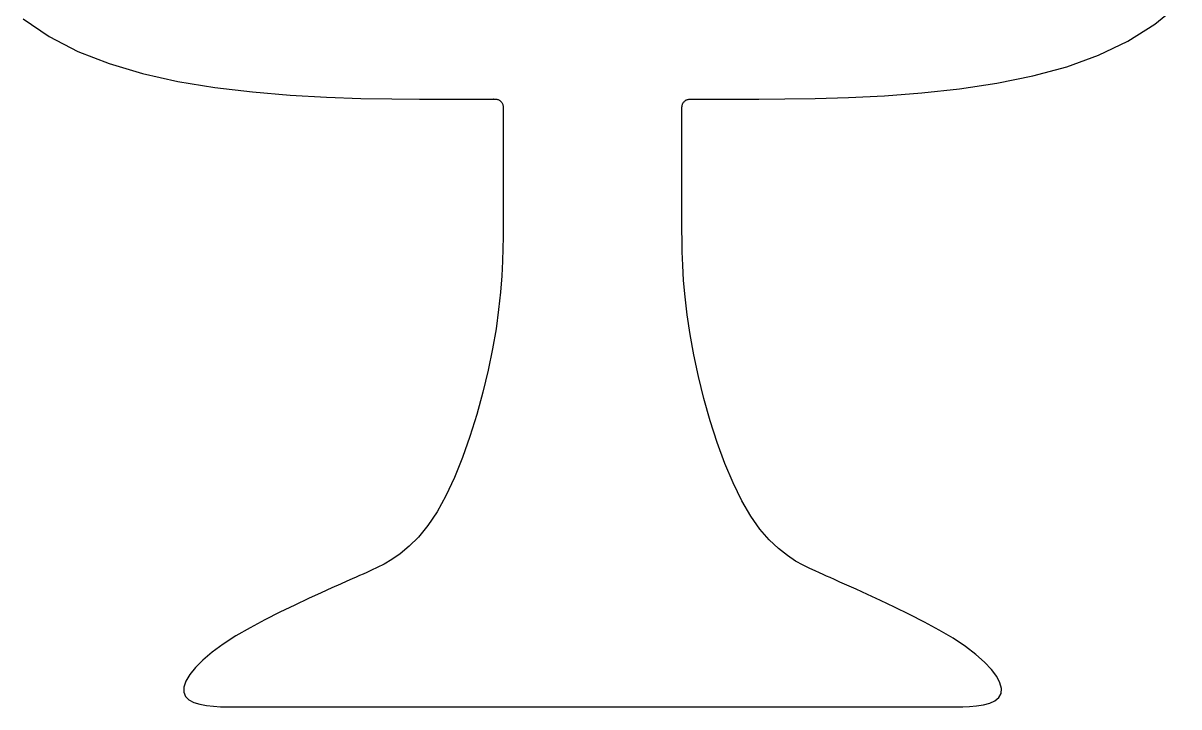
# Model space of a CAD drawing. Extents: x -56 to 56, y -65 to 65.
# Drawn here: x -45.7 to 47, y -65.2 to -10.3 of the extents above; entities that cross this region are included whole.
import ezdxf

# ---------------------------------------------------------------- set-up
doc = ezdxf.new("R2010")
doc.units = 0
doc.layers.add('LAYER 1', color=7, linetype='CONTINUOUS')

msp = doc.modelspace()

# ---------------------------------------------------------------- linework, layer by layer
at = {"layer": 'LAYER 1'}
for p, q in [((45.112, -10.378), (47.044, -8.783)), ((-45.691, -9.946), (-43.598, -11.364)), ((42.957, -11.728), (45.112, -10.378)), ((-43.598, -11.364), (-41.294, -12.554)), ((40.595, -12.856), (42.957, -11.728)), ((-41.294, -12.554), (-38.794, -13.536)), ((38.042, -13.783), (40.595, -12.856)), ((-38.794, -13.536), (-36.114, -14.332)), ((35.313, -14.529), (38.042, -13.783)), ((-36.114, -14.332), (-33.271, -14.963)), ((32.428, -15.116), (35.313, -14.529)), ((-33.271, -14.963), (-30.301, -15.449)), ((-30.301, -15.449), (-27.277, -15.809)), ((26.408, -15.892), (29.435, -15.564)), ((29.435, -15.564), (32.428, -15.116)), ((-27.277, -15.809), (-24.27, -16.062)), ((-24.27, -16.062), (-21.355, -16.227)), ((-21.355, -16.227), (-18.605, -16.323)), ((-18.605, -16.323), (-16.093, -16.369)), ((-16.093, -16.369), (-13.893, -16.382)), ((-13.893, -16.382), (-12.077, -16.383)), ((-12.077, -16.383), (-10.672, -16.383)), ((-10.672, -16.383), (-9.629, -16.383)), ((-9.629, -16.383), (-8.895, -16.383)), ((-8.895, -16.383), (-8.416, -16.383)), ((-8.416, -16.383), (-8.137, -16.383)), ((-8.137, -16.383), (-8.004, -16.383)), ((-8.004, -16.383), (-7.963, -16.383)), ((-7.971, -16.383), (-7.972, -16.383)), ((-7.972, -16.383), (-7.972, -16.383)), ((-7.972, -16.383), (-7.972, -16.383)), ((-7.972, -16.383), (-7.972, -16.383)), ((-7.972, -16.383), (-7.972, -16.383)), ((-7.972, -16.383), (-7.972, -16.383)), ((-7.972, -16.383), (-7.972, -16.383)), ((-7.972, -16.383), (-7.972, -16.383)), ((-7.972, -16.383), (-7.971, -16.383)), ((-7.97, -16.383), (-7.971, -16.383)), ((-7.971, -16.383), (-7.971, -16.383)), ((-7.971, -16.383), (-7.968, -16.383)), ((-7.969, -16.383), (-7.97, -16.383)), ((-7.968, -16.383), (-7.969, -16.383)), ((-7.966, -16.383), (-7.968, -16.383)), ((-7.968, -16.383), (-7.962, -16.383)), ((-7.965, -16.383), (-7.966, -16.383)), ((-7.964, -16.383), (-7.965, -16.383)), ((-7.963, -16.383), (-7.964, -16.383)), ((-7.963, -16.383), (-7.96, -16.383)), ((-7.962, -16.383), (-7.963, -16.383)), ((-7.961, -16.383), (-7.962, -16.383)), ((-7.962, -16.383), (-7.952, -16.383)), ((-7.96, -16.383), (-7.961, -16.383)), ((-7.961, -16.383), (-7.961, -16.383)), ((-7.96, -16.383), (-7.96, -16.383)), ((-7.96, -16.383), (-7.96, -16.383)), ((-7.96, -16.383), (-7.96, -16.383)), ((-7.96, -16.383), (-7.96, -16.383)), ((-7.96, -16.383), (-7.96, -16.383)), ((-7.952, -16.383), (-7.938, -16.383)), ((-7.938, -16.383), (-7.918, -16.383)), ((-7.918, -16.383), (-7.892, -16.383)), ((-7.892, -16.383), (-7.86, -16.384)), ((-7.86, -16.384), (-7.822, -16.385)), ((-7.822, -16.385), (-7.779, -16.387)), ((-7.779, -16.387), (-7.733, -16.392)), ((-7.733, -16.392), (-7.685, -16.4)), ((-7.685, -16.4), (-7.634, -16.411)), ((-7.634, -16.411), (-7.583, -16.427)), ((-7.583, -16.427), (-7.533, -16.447)), ((-7.533, -16.447), (-7.484, -16.473)), ((-7.484, -16.473), (-7.437, -16.504)), ((-7.437, -16.504), (-7.393, -16.539)), ((-7.393, -16.539), (-7.351, -16.578)), ((-7.351, -16.578), (-7.313, -16.621)), ((-7.313, -16.621), (-7.28, -16.666)), ((-7.28, -16.666), (-7.25, -16.713)), ((7.243, -16.727), (7.271, -16.679)), ((7.271, -16.679), (7.303, -16.633)), ((7.303, -16.633), (7.34, -16.59)), ((7.34, -16.59), (7.381, -16.55)), ((7.381, -16.55), (7.424, -16.514)), ((7.424, -16.514), (7.471, -16.482)), ((7.471, -16.482), (7.519, -16.454)), ((7.519, -16.454), (7.569, -16.432)), ((7.569, -16.432), (7.62, -16.415)), ((7.62, -16.415), (7.67, -16.403)), ((7.67, -16.403), (7.719, -16.394)), ((7.719, -16.394), (7.766, -16.388)), ((7.766, -16.388), (7.81, -16.385)), ((7.81, -16.385), (7.85, -16.384)), ((7.85, -16.384), (7.884, -16.383)), ((7.884, -16.383), (7.911, -16.383)), ((7.911, -16.383), (7.933, -16.383)), ((7.933, -16.383), (7.948, -16.383)), ((7.948, -16.383), (7.959, -16.383)), ((7.959, -16.383), (7.966, -16.383)), ((7.961, -16.383), (7.96, -16.383)), ((7.96, -16.383), (7.96, -16.383)), ((7.96, -16.383), (7.96, -16.383)), ((7.96, -16.383), (7.96, -16.383)), ((7.96, -16.383), (7.96, -16.383)), ((7.96, -16.383), (7.96, -16.383)), ((7.96, -16.383), (7.96, -16.383)), ((7.96, -16.383), (7.985, -16.383)), ((7.962, -16.383), (7.961, -16.383)), ((7.963, -16.383), (7.962, -16.383)), ((7.962, -16.383), (7.962, -16.383)), ((7.964, -16.383), (7.963, -16.383)), ((7.966, -16.383), (7.964, -16.383)), ((7.966, -16.383), (7.97, -16.383)), ((7.967, -16.383), (7.966, -16.383)), ((7.968, -16.383), (7.967, -16.383)), ((7.969, -16.383), (7.968, -16.383)), ((7.97, -16.383), (7.969, -16.383)), ((7.97, -16.383), (7.972, -16.383)), ((7.971, -16.383), (7.97, -16.383)), ((7.972, -16.383), (7.971, -16.383)), ((7.971, -16.383), (7.971, -16.383)), ((7.972, -16.383), (7.972, -16.383)), ((7.972, -16.383), (7.972, -16.383)), ((7.972, -16.383), (7.972, -16.383)), ((7.972, -16.383), (7.972, -16.383)), ((7.972, -16.383), (7.972, -16.383)), ((7.972, -16.383), (7.972, -16.383)), ((7.972, -16.383), (7.972, -16.383)), ((7.985, -16.383), (8.086, -16.383)), ((8.086, -16.383), (8.318, -16.383)), ((8.318, -16.383), (8.734, -16.383)), ((8.734, -16.383), (9.389, -16.383)), ((9.389, -16.383), (10.337, -16.383)), ((10.337, -16.383), (11.633, -16.383)), ((11.633, -16.383), (13.329, -16.383)), ((13.329, -16.383), (15.426, -16.375)), ((15.426, -16.375), (17.856, -16.341)), ((17.856, -16.341), (20.545, -16.261)), ((20.545, -16.261), (23.42, -16.118)), ((23.42, -16.118), (26.408, -15.892)), ((-7.25, -16.713), (-7.226, -16.762)), ((-7.226, -16.762), (-7.207, -16.812)), ((-7.207, -16.812), (-7.193, -16.862)), ((-7.193, -16.862), (-7.184, -16.912)), ((-7.184, -16.912), (-7.177, -16.959)), ((-7.177, -16.959), (-7.173, -17.003)), ((-7.173, -17.003), (-7.171, -17.044)), ((-7.171, -17.044), (-7.171, -17.079)), ((-7.171, -17.079), (-7.171, -17.109)), ((-7.171, -17.177), (-7.171, -17.177)), ((-7.171, -17.177), (-7.171, -17.181)), ((-7.171, -17.181), (-7.171, -17.202)), ((-7.171, -17.202), (-7.171, -17.256)), ((-7.171, -17.256), (-7.171, -17.357)), ((-7.171, -17.357), (-7.171, -17.521)), ((-7.171, -17.521), (-7.171, -17.762)), ((-7.171, -17.109), (-7.171, -17.132)), ((-7.171, -17.132), (-7.171, -17.149)), ((-7.171, -17.149), (-7.171, -17.161)), ((-7.171, -17.161), (-7.171, -17.169)), ((-7.171, -17.169), (-7.171, -17.174)), ((-7.171, -17.174), (-7.171, -17.176)), ((-7.171, -17.176), (-7.171, -17.177)), ((7.17, -17.116), (7.17, -17.088)), ((7.17, -17.137), (7.17, -17.116)), ((7.17, -17.153), (7.17, -17.137)), ((7.17, -17.164), (7.17, -17.153)), ((7.17, -17.171), (7.17, -17.164)), ((7.17, -17.175), (7.17, -17.171)), ((7.17, -17.177), (7.17, -17.175)), ((7.17, -17.177), (7.17, -17.177)), ((7.17, -17.177), (7.17, -17.177)), ((7.171, -17.054), (7.172, -17.015)), ((7.17, -17.088), (7.171, -17.054)), ((7.17, -17.185), (7.17, -17.177)), ((7.17, -17.214), (7.17, -17.185)), ((7.17, -17.279), (7.17, -17.214)), ((7.171, -17.397), (7.17, -17.279)), ((7.171, -17.582), (7.171, -17.397)), ((7.171, -17.848), (7.171, -17.582)), ((7.172, -17.015), (7.176, -16.972)), ((7.176, -16.972), (7.181, -16.925)), ((7.181, -16.925), (7.19, -16.877)), ((7.19, -16.877), (7.203, -16.827)), ((7.203, -16.827), (7.22, -16.776)), ((7.22, -16.776), (7.243, -16.727)), ((-7.171, -17.762), (-7.171, -18.096)), ((-7.171, -18.096), (-7.171, -18.539)), ((-7.171, -18.539), (-7.171, -19.093)), ((7.171, -18.212), (7.171, -17.848)), ((7.171, -18.687), (7.171, -18.212)), ((-7.171, -19.093), (-7.171, -19.733)), ((7.171, -19.269), (7.171, -18.687)), ((7.171, -19.929), (7.171, -19.269)), ((-7.171, -19.733), (-7.171, -20.431)), ((7.171, -20.637), (7.171, -19.929)), ((-7.171, -21.155), (-7.172, -21.875)), ((-7.171, -20.431), (-7.171, -21.155)), ((7.172, -21.363), (7.171, -20.637)), ((-7.172, -21.875), (-7.172, -22.561)), ((7.172, -22.077), (7.172, -21.363)), ((7.172, -22.748), (7.172, -22.077)), ((-7.172, -22.561), (-7.172, -23.184)), ((-7.172, -23.184), (-7.172, -23.712)), ((7.172, -23.346), (7.172, -22.748)), ((-7.172, -23.712), (-7.172, -24.126)), ((7.172, -23.842), (7.172, -23.346)), ((7.172, -24.225), (7.172, -23.842)), ((-7.172, -24.126), (-7.172, -24.436)), ((-7.172, -24.436), (-7.172, -24.657)), ((-7.172, -24.657), (-7.172, -24.804)), ((-7.172, -24.804), (-7.172, -24.892)), ((-7.172, -24.892), (-7.172, -24.936)), ((-7.172, -24.936), (-7.172, -24.952)), ((-7.172, -24.952), (-7.172, -24.954)), ((-7.172, -24.954), (-7.172, -24.958)), ((-7.172, -24.958), (-7.172, -24.984)), ((-7.172, -24.984), (-7.172, -25.053)), ((7.172, -24.508), (7.172, -24.225)), ((7.172, -24.706), (7.172, -24.508)), ((7.172, -24.835), (7.172, -24.706)), ((7.172, -24.908), (7.172, -24.835)), ((7.172, -24.943), (7.172, -24.908)), ((7.172, -24.953), (7.172, -24.943)), ((7.172, -24.954), (7.172, -24.953)), ((7.172, -24.962), (7.172, -24.954)), ((7.172, -24.999), (7.172, -24.962)), ((7.172, -25.083), (7.172, -24.999)), ((-7.172, -25.053), (-7.172, -25.184)), ((-7.172, -25.184), (-7.172, -25.398)), ((-7.172, -25.398), (-7.172, -25.714)), ((-7.172, -25.714), (-7.172, -26.153)), ((7.172, -25.236), (7.172, -25.083)), ((7.172, -25.477), (7.172, -25.236)), ((7.172, -25.826), (7.172, -25.477)), ((7.172, -26.304), (7.172, -25.826)), ((-7.172, -26.735), (-7.174, -27.474)), ((-7.172, -26.153), (-7.172, -26.735)), ((7.172, -26.931), (7.172, -26.304)), ((-7.174, -27.474), (-7.187, -28.365)), ((7.176, -27.715), (7.172, -26.931)), ((7.194, -28.648), (7.176, -27.715)), ((-7.187, -28.365), (-7.219, -29.401)), ((7.234, -29.723), (7.194, -28.648)), ((-7.219, -29.401), (-7.282, -30.571)), ((-7.282, -30.571), (-7.384, -31.868)), ((7.307, -30.931), (7.234, -29.723)), ((7.422, -32.263), (7.307, -30.931)), ((-7.384, -31.868), (-7.535, -33.283)), ((7.589, -33.71), (7.422, -32.263)), ((-7.535, -33.283), (-7.745, -34.808)), ((7.818, -35.265), (7.589, -33.71)), ((-7.745, -34.808), (-8.024, -36.433)), ((8.118, -36.917), (7.818, -35.265)), ((-8.024, -36.433), (-8.378, -38.145)), ((8.493, -38.648), (8.118, -36.917)), ((-8.378, -38.145), (-8.802, -39.91)), ((8.937, -40.421), (8.493, -38.648)), ((-8.802, -39.91), (-9.292, -41.691)), ((9.443, -42.2), (8.937, -40.421)), ((-9.292, -41.691), (-9.839, -43.45)), ((10.006, -43.945), (9.443, -42.2)), ((-9.839, -43.45), (-10.438, -45.149)), ((10.619, -45.621), (10.006, -43.945)), ((-10.438, -45.149), (-11.082, -46.752)), ((11.275, -47.189), (10.619, -45.621)), ((-11.082, -46.752), (-11.765, -48.221)), ((11.968, -48.613), (11.275, -47.189)), ((-11.765, -48.221), (-12.481, -49.518)), ((12.691, -49.854), (11.968, -48.613)), ((-12.481, -49.518), (-13.22, -50.617)), ((13.434, -50.897), (12.691, -49.854)), ((-13.22, -50.617), (-13.968, -51.529)), ((14.183, -51.759), (13.434, -50.897)), ((-13.968, -51.529), (-14.71, -52.274)), ((14.919, -52.46), (14.183, -51.759)), ((-14.71, -52.274), (-15.428, -52.872)), ((15.628, -53.02), (14.919, -52.46)), ((-16.731, -53.709), (-17.282, -53.988)), ((-16.107, -53.344), (-16.731, -53.709)), ((-15.428, -52.872), (-16.107, -53.344)), ((16.293, -53.459), (15.628, -53.02)), ((16.897, -53.797), (16.293, -53.459)), ((-18.691, -54.624), (-18.973, -54.751)), ((-18.418, -54.502), (-18.691, -54.624)), ((-18.115, -54.366), (-18.418, -54.502)), ((-17.746, -54.2), (-18.115, -54.366)), ((-17.282, -53.988), (-17.746, -54.2)), ((17.425, -54.055), (16.897, -53.797)), ((17.861, -54.252), (17.425, -54.055)), ((18.207, -54.407), (17.861, -54.252)), ((18.498, -54.538), (18.207, -54.407)), ((18.77, -54.66), (18.498, -54.538)), ((19.06, -54.79), (18.77, -54.66)), ((-20.912, -55.621), (-21.772, -56.008)), ((-20.231, -55.315), (-20.912, -55.621)), ((-19.705, -55.079), (-20.231, -55.315)), ((-19.298, -54.897), (-19.705, -55.079)), ((-18.973, -54.751), (-19.298, -54.897)), ((19.405, -54.945), (19.06, -54.79)), ((19.843, -55.141), (19.405, -54.945)), ((20.409, -55.395), (19.843, -55.141)), ((21.141, -55.724), (20.409, -55.395)), ((-22.782, -56.469), (-23.9, -56.993)), ((-21.772, -56.008), (-22.782, -56.469)), ((22.048, -56.133), (21.141, -55.724)), ((23.094, -56.614), (22.048, -56.133)), ((-23.9, -56.993), (-25.085, -57.567)), ((24.235, -57.153), (23.094, -56.614)), ((25.431, -57.74), (24.235, -57.153)), ((-26.293, -58.18), (-27.483, -58.818)), ((-25.085, -57.567), (-26.293, -58.18)), ((26.638, -58.361), (25.431, -57.74)), ((27.815, -59.005), (26.638, -58.361)), ((-27.483, -58.818), (-28.613, -59.472)), ((28.92, -59.66), (27.815, -59.005)), ((-29.64, -60.127), (-30.53, -60.774)), ((-28.613, -59.472), (-29.64, -60.127)), ((29.91, -60.314), (28.92, -59.66)), ((-30.53, -60.774), (-31.273, -61.403)), ((30.758, -60.957), (29.91, -60.314)), ((31.46, -61.579), (30.758, -60.957)), ((-31.872, -62.005), (-32.324, -62.573)), ((-31.273, -61.403), (-31.872, -62.005)), ((32.016, -62.172), (31.46, -61.579)), ((-32.324, -62.573), (-32.629, -63.098)), ((32.426, -62.728), (32.016, -62.172)), ((32.69, -63.239), (32.426, -62.728)), ((-32.788, -63.571), (-32.801, -63.986)), ((-32.801, -63.986), (-32.666, -64.332)), ((-32.629, -63.098), (-32.788, -63.571)), ((32.807, -63.697), (32.69, -63.239)), ((32.777, -64.092), (32.807, -63.697)), ((-32.666, -64.332), (-32.388, -64.605)), ((-32.388, -64.605), (-31.993, -64.81)), ((-31.993, -64.81), (-31.511, -64.958)), ((31.361, -64.991), (31.862, -64.858)), ((31.862, -64.858), (32.286, -64.67)), ((32.286, -64.67), (32.6, -64.418)), ((32.6, -64.418), (32.777, -64.092)), ((-31.511, -64.958), (-30.973, -65.057)), ((-30.973, -65.057), (-30.41, -65.118)), ((-30.41, -65.118), (-29.853, -65.15)), ((-29.853, -65.15), (-29.333, -65.162)), ((-29.333, -65.162), (-28.881, -65.164)), ((-28.881, -65.164), (-28.521, -65.164)), ((-28.521, -65.164), (-28.25, -65.164)), ((-28.25, -65.164), (-28.055, -65.164)), ((-28.055, -65.164), (-27.923, -65.164)), ((-27.923, -65.164), (-27.842, -65.164)), ((-27.842, -65.164), (-27.8, -65.164)), ((-27.8, -65.164), (-27.784, -65.164)), ((-27.784, -65.164), (-27.782, -65.164)), ((-27.782, -65.164), (-27.774, -65.164)), ((-27.774, -65.164), (-27.718, -65.164)), ((-27.718, -65.164), (-27.557, -65.164)), ((-27.557, -65.164), (-27.239, -65.164)), ((-27.239, -65.164), (-26.71, -65.164)), ((-26.71, -65.164), (-25.916, -65.164)), ((-25.916, -65.164), (-24.802, -65.164)), ((-24.802, -65.164), (-23.316, -65.164)), ((-23.316, -65.164), (-21.422, -65.164)), ((-21.422, -65.164), (-19.194, -65.164)), ((-19.194, -65.164), (-16.739, -65.164)), ((-16.739, -65.164), (-14.165, -65.164)), ((-14.165, -65.164), (-11.58, -65.164)), ((-11.58, -65.164), (-9.09, -65.164)), ((-9.09, -65.164), (-6.805, -65.164)), ((-6.805, -65.164), (-4.832, -65.164)), ((-4.832, -65.164), (-3.26, -65.164)), ((-3.26, -65.164), (-2.072, -65.164)), ((-2.072, -65.164), (-1.215, -65.164)), ((-1.215, -65.164), (-0.634, -65.164)), ((-0.634, -65.164), (-0.276, -65.164)), ((-0.276, -65.164), (-0.087, -65.164)), ((-0.087, -65.164), (-0.013, -65.164)), ((-0.013, -65.164), (0, -65.164)), ((0, -65.164), (0, -65.164)), ((0, -65.164), (0, -65.164)), ((0, -65.164), (0, -65.164)), ((0, -65.164), (0, -65.164)), ((0, -65.164), (0, -65.164)), ((0, -65.164), (0, -65.164)), ((0, -65.164), (0, -65.164)), ((0, -65.164), (0, -65.164)), ((0, -65.164), (0.005, -65.164)), ((0.005, -65.164), (0.057, -65.164)), ((0.057, -65.164), (0.207, -65.164)), ((0.207, -65.164), (0.511, -65.164)), ((0.511, -65.164), (1.022, -65.164)), ((1.022, -65.164), (1.795, -65.164)), ((1.795, -65.164), (2.882, -65.164)), ((2.882, -65.164), (4.338, -65.164)), ((4.338, -65.164), (6.202, -65.164)), ((6.202, -65.164), (8.408, -65.164)), ((8.408, -65.164), (10.85, -65.164)), ((10.85, -65.164), (13.419, -65.164)), ((13.419, -65.164), (16.007, -65.164)), ((16.007, -65.164), (18.507, -65.164)), ((18.507, -65.164), (20.812, -65.164)), ((20.812, -65.164), (22.812, -65.164)), ((22.812, -65.164), (24.416, -65.164)), ((24.416, -65.164), (25.631, -65.164)), ((25.631, -65.164), (26.511, -65.164)), ((26.511, -65.164), (27.111, -65.164)), ((27.111, -65.164), (27.484, -65.164)), ((27.484, -65.164), (27.685, -65.164)), ((27.685, -65.164), (27.766, -65.164)), ((27.766, -65.164), (27.781, -65.164)), ((27.781, -65.164), (27.783, -65.164)), ((27.783, -65.164), (27.793, -65.164)), ((27.793, -65.164), (27.827, -65.164)), ((27.827, -65.164), (27.895, -65.164)), ((27.895, -65.164), (28.011, -65.164)), ((28.011, -65.164), (28.186, -65.164)), ((28.186, -65.164), (28.435, -65.164)), ((28.435, -65.164), (28.768, -65.164)), ((28.768, -65.164), (29.195, -65.163)), ((29.195, -65.163), (29.699, -65.155)), ((29.699, -65.155), (30.248, -65.13)), ((30.248, -65.13), (30.813, -65.078)), ((30.813, -65.078), (31.361, -64.991))]:
    msp.add_line(p, q, dxfattribs=at)

doc.saveas('drawing.dxf')
